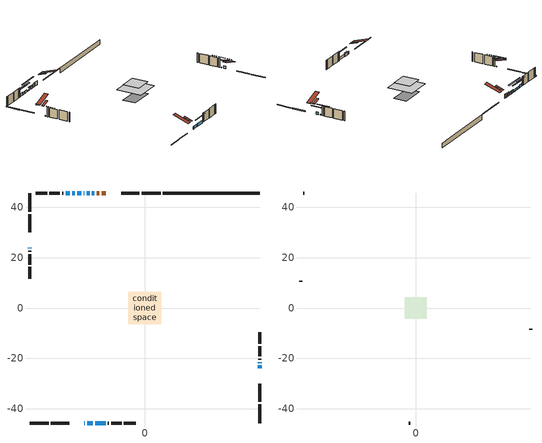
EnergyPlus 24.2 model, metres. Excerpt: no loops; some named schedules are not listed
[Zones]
conditioned space
 floor adiabatic (AdiabaticFloorConstruction): -6.52,-6.52 -6.52,6.52 6.52,6.52 6.52,-6.52 z2.96
 floor foundation (Slab1 construction): -6.19,-3.41 -6.19,3.41 6.19,3.41 6.19,-3.41 z-1.89
 wall outside (RimJoist1 construction): 6.29,45.62 -1.18,45.62 / -45.62,-45.62 -38.15,-45.62 / -45.62,45.62 -45.62,38.15 / 45.62,-45.62 45.62,-38.15 z0.52:0.82
 wall outside (RimJoist2 construction): -2.11,45.62 -9.31,45.62 / -37.22,-45.62 -30.02,-45.62 / -45.62,37.22 -45.62,30.02 / 45.62,-37.22 45.62,-30.02 z0.52:0.82
 wall outside (AdiabaticWallConstruction 1): -15.39,45.62 -17.05,45.62 / -17.98,45.62 -19.1,45.62 z0.52:2.55
 wall outside (AdiabaticWallConstruction): -23.94,-45.62 -23.83,-45.62 / -20.03,45.62 -20.95,45.62 z0.52:1.74; 45.62,-23.94 45.62,-22.77 / -21.87,45.62 -23.04,45.62 / -22.9,-45.62 -20.56,-45.62 z0.52:1.82; 45.62,-21.85 45.62,-21.52 / -23.97,45.62 -24.29,45.62 / -45.62,23.95 -45.62,23.62 z0.52:0.84; -25.22,45.62 -26.74,45.62 z0.52:1.72; -27.67,45.62 -28.84,45.62 z0.52:1.61; -29.77,45.62 -31.4,45.62 / -19.63,-45.62 -15.56,-45.62 z0.52:2.02
 wall outside (Wall1 construction): -32.33,45.62 -32.77,45.62 / -14.63,-45.62 -14.19,-45.62 / -45.62,22.69 -45.62,22.25 / 45.62,-20.6 45.62,-20.15 z0.52:5.4
 wall outside (Wall2 construction): -33.7,45.62 -37.79,45.62 / -13.26,-45.62 -9.17,-45.62 / -45.62,21.32 -45.62,17.23 / 45.62,-19.23 45.62,-15.13 z0.52:5.4
 wall outside (Wall3 construction): -38.72,45.62 -43.33,45.62 / -8.24,-45.62 -3.63,-45.62 / -45.62,16.3 -45.62,11.68 / 45.62,-14.2 45.62,-9.59 z0.52:5.4
 wall foundation (FoundationWall1 construction): 7.21,45.62,-1.89 7.21,45.62,0.52 41.78,45.62,0.52 41.78,45.62,0.44 45.62,45.62,0.44 45.62,45.62,-1.89
 window (WindowConstruction 8): -23.94,-45.62 -23.83,-45.62 z0.52:1.74
 window (WindowConstruction 4): 45.62,-23.94 45.62,-22.77 z0.52:1.82
 window (WindowConstruction 5): -20.03,45.62 -20.94,45.62 z0.52:1.74
 window (WindowConstruction 6): -21.87,45.62 -23.04,45.62 z0.52:1.82
 window (WindowConstruction 7): -22.9,-45.62 -20.56,-45.62 z0.52:1.82
 window (WindowConstruction 9): 45.62,-21.84 45.62,-21.53 z0.52:0.83
 window (WindowConstruction 10): -23.97,45.62 -24.29,45.62 z0.52:0.83
 window (WindowConstruction 11): -45.62,23.94 -45.62,23.62 z0.52:0.83
 window (WindowConstruction): -25.22,45.62 -26.74,45.62 z0.52:1.71
 window (WindowConstruction 1): -27.67,45.62 -28.84,45.62 z0.52:1.61
 window (WindowConstruction 2): -29.77,45.62 -31.4,45.62 z0.52:2.02
 window (WindowConstruction 3): -19.63,-45.62 -15.56,-45.62 z0.52:2.02
 door (Door): -15.39,45.62 -17.05,45.62 z0.52:2.55
 door (Door 1): -17.98,45.62 -19.1,45.62 z0.52:2.55
 ceiling adiabatic (AdiabaticFloorConstruction): 6.52,-6.52 6.52,6.52 -6.52,6.52 -6.52,-6.52 z2.96
 roof outside (Roof2 construction): -14.46,45.62,5.4 -14.46,41.45,6.79 -13.36,41.45,6.79 -13.36,45.62,5.4; -24.87,-45.62,5.4 -24.87,-41.45,6.79 -25.97,-41.45,6.79 -25.97,-45.62,5.4; -45.62,24.87,5.4 -41.45,24.87,6.79 -41.45,25.97,6.79 -45.62,25.97,5.4; 45.62,-24.87,5.4 41.45,-24.87,6.79 41.45,-25.97,6.79 45.62,-25.97,5.4
attic - vented
 floor to conditioned space (Floor1 construction Reversed): -4.28,-4.28 -4.28,4.28 4.28,4.28 4.28,-4.28 z5.4
 wall outside (Wall4 construction): -44.26,45.62 -44.69,45.62 / -2.7,-45.62 -2.27,-45.62 / -45.62,10.75 -45.62,10.33 / 45.62,-8.66 45.62,-8.23 z0.52:5.4
 roof outside (Roof1 construction): -12.44,45.62,5.4 -12.44,37.29,8.17 -10.24,37.29,8.17 -10.24,45.62,5.4; -26.9,-45.62,5.4 -26.9,-37.29,8.17 -29.09,-37.29,8.17 -29.09,-45.62,5.4; -45.62,26.9,5.4 -37.29,26.9,8.17 -37.29,29.09,8.17 -45.62,29.09,5.4; 45.62,-26.9,5.4 37.29,-26.9,8.17 37.29,-29.09,8.17 45.62,-29.09,5.4
shading: 45.62,-20.13 45.62,-26.58 46.03,-26.58 46.03,-20.13 z4.45; -21.15,45.62 -19.83,45.62 -19.83,46.03 -21.15,46.03 z1.94; -23.24,45.62 -21.67,45.62 -21.67,46.03 -23.24,46.03 z2.02; -20.36,-45.62 -23.1,-45.62 -23.1,-46.03 -20.36,-46.03 z2.02; 45.62,-16.44 45.62,-26.93 46.03,-26.93 46.03,-16.44 z5.91; -29.37,45.62 -18.89,45.62 -18.89,46.03 -29.37,46.03 z5.91; -45.62,18.54 -45.62,29.02 -46.03,29.02 -46.03,18.54 z5.91; -29.38,45.62 -22.58,45.62 -22.58,46.03 -29.38,46.03 z4.35; -31.48,45.62 -25.03,45.62 -25.03,46.03 -31.48,46.03 z4.25; -34.04,45.62 -27.13,45.62 -27.13,46.03 -34.04,46.03 z4.66; -12.92,-45.62 -22.27,-45.62 -22.27,-46.03 -12.92,-46.03 z4.66
[Building]
Building 1: Terrain=Suburbs
[Site:Location]
Saint John AP_NB: Latitude {deg}=45.32; Longitude {deg}=-65.89; Time Zone {hr}=-4; Elevation {m}=109; Keep Site Location Information=Yes
[Site:GroundTemperature:Shallow]
1.82357, -0.0370019, -0.186003, 0.696932, 4.24142, 7.7694, 10.828, 12.7655, 12.9301, 11.3543, 8.37368, 4.95392
[Site:WaterMainsTemperature]
Calculation Method=Schedule; Temperature Schedule=mains temperature schedule
[Material] Roughness=Rough; Thermal Absorptance=0.9
Name | Thickness {m} | Conductivity {W/m-K} | Density {kg/m3} | Specific Heat {J/kg-K} | Solar Absorptance | Visible Absorptance
asphalt or fiberglass shingles | 0.00635 | 0.162714 | 1121.4 | 1465.45 | 0.4 | 0.4
ceiling loosefill ins | 0.254 | 0.0480833 | 16.02 | 1046.75 | 0.7 | 0.7
ceiling stud and cavity | 0.1397 | 0.137499 | 65.682 | 1177.47 | 0.7 | 0.7
concrete 4.0 in. | 0.1016 | 1.803125 | 2242.8 | 837.4 | 0.7 | 0.7
concrete 8.0 in. | 0.2032 | 1.803125 | 2242.8 | 837.4 | 0.7 | 0.7
door material | 0.04445 | 0.0451087 | 512.64 | 1214.23 | 0.7 | 0.7
door material 1 | 0.04445 | 0.053851 | 512.64 | 1214.23 | 0.7 | 0.7
exterior vertical ins | 0.0267162 | 0.029427 | 32.04 | 1214.23 | 0.7 | 0.7
floor covering | 0.0127 | 0.0433444 | 54.468 | 1339.84 | 0.6 | 0.6
floor rigid ins; wall rigid ins | 0.512978 | 0.029427 | 32.04 | 1214.23 | 0.7 | 0.7
floor stud and cavity | 0.1397 | 1.75129 | 37.0049 | 1207.88 | 0.7 | 0.7
furniture material conditioned space 1 | 0.1524 | 0.115458 | 640.8 | 1214.23 | 0.6 | 0.6
gypsum board | 0.0127 | 0.160291 | 801 | 837.4 | 0.6 | 0.6
gypsum board 1 | 0.0127 | 0.160291 | 801 | 837.4 | 0.7 | 0.7
osb sheathing 0.5 in. | 0.0127 | 0.115458 | 512.64 | 1214.23 | 0.7 | 0.7
osb sheathing 0.75 in. | 0.01905 | 0.115458 | 512.64 | 1214.23 | 0.7 | 0.7
osb sheathing 2.0 in. | 0.0508 | 0.115458 | 512.64 | 1214.23 | 0.7 | 0.7
rim joist rigid ins; roof rigid ins | 0.051816 | 0.029427 | 32.04 | 1214.23 | 0.7 | 0.7
rim joist stud and cavity | 0.0508 | 0.0413573 | 125.044 | 1163.47 | 0.6 | 0.6
rim joist stud and cavity 1 | 0.0508 | 0.243296 | 125.044 | 1163.47 | 0.6 | 0.6
roof stud and cavity | 0.2032 | 0.217006 | 78.34581 | 1123.46 | 0.7 | 0.7
wall stud and cavity | 0.1397 | 0.100556 | 139.0536 | 1170.24 | 0.7 | 0.7
wall stud and cavity 1 | 0.1397 | 0.10277 | 139.0536 | 1170.24 | 0.7 | 0.7
wall stud and cavity 2 | 0.1397 | 0.09367 | 139.0536 | 1170.24 | 0.7 | 0.7
wall stud and cavity 3 | 0.0889 | 6.1454 | 50.32683 | 1063.81 | 0.6 | 0.6
wall stud and cavity 4 | 0.0889 | 0.380278 | 52.3479 | 1209.89 | 0.7 | 0.7
wall stud and cavity 5 | 0.0889 | 0.391764 | 83.0341 | 1211.67 | 0.7 | 0.7
wood siding | 0.0254 | 0.102417 | 544.68 | 1172.36 | 0.4 | 0.4
wood siding 1 | 0.00254 | 0.102417 | 544.68 | 1172.36 | 0.4 | 0.4
wood siding 2; wood siding 3; wood siding 4 | 0.0254 | 0.102417 | 544.68 | 1172.36 | 0.7 | 0.7
[WindowMaterial:SimpleGlazingSystem]
Name | U-Factor {W/m2-K} | Solar Heat Gain Coefficient
WindowMaterial | 1.782892 | 0.52
WindowMaterial 1 | 1.85273 | 0.5
WindowMaterial 2 | 1.89021 | 0.49
WindowMaterial 3 | 1.81696 | 0.51
WindowMaterial 4 | 1.88907 | 0.49
WindowMaterial 5 | 7.55231 | 0.55
WindowMaterial 6 | 3.26144 | 0.43
[Construction]
AdiabaticFloorConstruction: floor stud and cavity, floor rigid ins, osb sheathing 0.75 in., floor covering
AdiabaticWallConstruction: wood siding 3, wall rigid ins, wall stud and cavity 4, gypsum board
AdiabaticWallConstruction 1: wood siding 4, wall rigid ins, wall stud and cavity 4, gypsum board
Door: door material
Door 1: door material 1
Floor1 construction Reversed: gypsum board, ceiling stud and cavity, ceiling loosefill ins
FoundationWall1 construction: concrete 8.0 in., gypsum board 1
furniture construction conditioned space 1: furniture material conditioned space 1
PartitionWallConstruction: gypsum board, wall stud and cavity 5, gypsum board
RimJoist1 construction: wood siding 2, rim joist rigid ins, osb sheathing 2.0 in., rim joist stud and cavity
RimJoist2 construction: wood siding 2, rim joist rigid ins, osb sheathing 2.0 in., rim joist stud and cavity 1
Roof1 construction: asphalt or fiberglass shingles
Roof2 construction: asphalt or fiberglass shingles, roof rigid ins, osb sheathing 0.75 in., roof stud and cavity, gypsum board
Slab1 construction: concrete 4.0 in.
Wall1 construction: wood siding, osb sheathing 0.5 in., wall stud and cavity, gypsum board
Wall2 construction: wood siding, osb sheathing 0.5 in., wall stud and cavity 1, gypsum board
Wall3 construction: wood siding, osb sheathing 0.5 in., wall stud and cavity 2, gypsum board
Wall4 construction: wood siding 1, wall stud and cavity 3
WindowConstruction: WindowMaterial
WindowConstruction 1: WindowMaterial 1
WindowConstruction 10; WindowConstruction 11; WindowConstruction 9: WindowMaterial 6
WindowConstruction 2; WindowConstruction 3: WindowMaterial 2
WindowConstruction 4; WindowConstruction 6; WindowConstruction 7: WindowMaterial 3
WindowConstruction 5: WindowMaterial 4
WindowConstruction 8: WindowMaterial 5
[Zone] Multiplier=1; Part of Total Floor Area=Yes
Name | Volume {m3}
attic - vented | 32.9739
conditioned space | 663.5
[Space]
Name | Zone | Volume {m3}
attic - vented 1 | attic - vented | 32.9739
conditioned space 1 | conditioned space | 663.5
[ZoneInfiltration:EffectiveLeakageArea]
infil attic - vented 1: Zone or Space=attic - vented 1; Schedule=Always On Discrete; Effective Air Leakage Area {cm2}=2581.76; Stack Coefficient=0.000532219; Wind Coefficient=1.55871e-05
[ZoneMixing]
whole house fan mix: Zone or Space=attic - vented; Schedule=Always On Continuous; Design Flow Rate Calculation Method=Flow/Zone; Design Flow Rate {m3/s}=0; Source Zone or Space=conditioned space
[SurfaceProperty:ExposedFoundationPerimeter]
Slab1: Exposed Perimeter Calculation Method=TotalExposedPerimeter; Total Exposed Perimeter {m}=38.404
[InternalMass] Zone or ZoneList=conditioned space; Space or SpaceList=conditioned space 1
Name | Construction | Surface Area {m2}
furniture mass conditioned space 1 | furniture construction conditioned space 1 | 101.84
partition wall mass | PartitionWallConstruction | 254.6
[Lights]
interior lighting: Zone or ZoneList or Space or SpaceList=conditioned space 1; Schedule=interior lighting schedule; Design Level Calculation Method=LightingLevel; Lighting Level {W}=343.2; Return Air Fraction=0; Fraction Radiant=0.6; Fraction Visible=0.2; Fraction Replaceable=1
[People]
occupants: Zone or ZoneList or Space or SpaceList=conditioned space 1; Number of People Schedule=occupants schedule; Number of People Calculation Method=People; Number of People=3; Fraction Radiant=0.314171; Sensible Heat Fraction=0.56303; Activity Level Schedule=occupants activity schedule; Carbon Dioxide Generation Rate {m3/s-W}=0; Enable ASHRAE 55 Comfort Warnings=No; Mean Radiant Temperature Calculation Type=EnclosureAveraged
[ElectricEquipment] Zone or ZoneList or Space or SpaceList=conditioned space 1; Design Level Calculation Method=EquipmentLevel
Name | Schedule | Design Level {W} | Fraction Latent | Fraction Radiant | Fraction Lost
clothes dryer | clothes dryer schedule | 140.772 | 0.015 | 0.081 | 0.85
clothes washer | clothes washer schedule | 32.1985 | 0.03 | 0.162 | 0.7
cooking range | cooking range schedule | 215.147 | 0.08 | 0.432 | 0.2
dishwasher | dishwasher schedule | 66.8632 | 0.3 | 0.18 | 0.4
fridge | fridge schedule | 72.9452 | 0 | 0.6 | 0
mech vent house fan | mech vent house fan schedule | 19.9167 | 0 | 0 | 0.5
mech vent house fan cfis | mech vent house fan cfis schedule | 0 | 0 | 0 | 0
misc plug loads | misc plug loads schedule | 494.7 | 0.045 | 0.513 | 0.1
whole house fan | Always On Discrete | 0 | 0 | 0 | 1
[OtherEquipment] Zone or ZoneList or Space or SpaceList=conditioned space 1; Design Level Calculation Method=EquipmentLevel
Name | Fuel Type | Schedule | Design Level {W} | Fraction Latent | Fraction Radiant | Fraction Lost
clothes dryer 1 | Electricity | clothes dryer schedule | 0 | 0.015 | 0.081 | 0.85
cooking range 1 | Electricity | cooking range schedule | 0 | 0.08 | 0.432 | 0.2
general water use latent | None | general water use schedule | 62.594 | 1 | 0 | 0
general water use sensible | None | general water use schedule | -61.6891 | 0 | 0.6 | 0
mech vent house fan latent load | None | Always On Discrete | 0 | 1 | 0 | 0
mech vent house fan sensible load | None | Always On Discrete | 0 | 0 | 0 | 0
water heater energy adjustment1 | Electricity | Always On Discrete | 0.01 | 0 | 0 | 1
[ZoneInfiltration:DesignFlowRate] Zone or ZoneList or Space or SpaceList=conditioned space 1; Schedule=Always On Discrete; Design Flow Rate Calculation Method=Flow/Zone; Design Flow Rate {m3/s}=0
infil flow; natural vent flow; whole house fan flow
[ZoneControl:Thermostat]
conditioned space Thermostat: Zone or ZoneList=conditioned space; Control Type Schedule=conditioned space Thermostat Schedule; Control 1=conditioned space temperature setpoint; Temperature Difference Between Cutout And Setpoint {deltaC}=0
[ThermostatSetpoint:DualSetpoint]
conditioned space temperature setpoint: Heating Setpoint Temperature Schedule=heating setpoint; Cooling Setpoint Temperature Schedule=cooling setpoint
[Zone equipment]
conditioned space: electric baseboard
[Foundation:Kiva]
Foundation Kiva 1: Initial Indoor Air Temperature {C}=18; Wall Height Above Grade {m}=0.519989; Wall Depth Below Slab {m}=0.2032; Custom Block Material Name 1=exterior vertical ins; Custom Block Depth 1 {m}=2.40999; Custom Block X Position 1 {m}=0.2159; Custom Block Z Position 1 {m}=0
[Foundation:Kiva:Settings]
Soil Conductivity {W/m-K}=0.849921; Soil Density {kg/m3}=1842.3; Soil Specific Heat {J/kg-K}=418.7; Ground Solar Absorptivity=0.9; Ground Thermal Absorptivity=0.9; Ground Surface Roughness {m}=0.03; Far-Field Width {m}=40; Deep-Ground Boundary Condition=ZeroFlux; Deep-Ground Depth {m}=40; Minimum Cell Dimension {m}=0.2; Maximum Cell Growth Coefficient=3; Simulation Timestep=Timestep
[Exterior:Lights]
exterior lighting: Schedule=exterior lighting schedule; Design Level {W}=75.6
[EnergyManagementSystem:Sensor] Output:Variable or Output:Meter Index Key=conditioned space
Name | Output:Variable or Output:Meter
conditioned_space_clg_unmet_s | Zone Cooling Setpoint Not Met Time
conditioned_space_htg_unmet_s | Zone Heating Setpoint Not Met Time
fridge_tin_s; tin_s; tin_s_1 | Zone Mean Air Temperature
tout_s | Zone Outdoor Air Drybulb Temperature
win_s | Zone Air Humidity Ratio
[Schedule:Constant]
Name | Hourly Value
Always On Continuous; mech vent house fan schedule; mech vent house fan cfis schedule; Always On Discrete | 1
occupants activity schedule | 117.228
fridge schedule | 0
[Schedule:Week:Daily]
interior lighting schedule Week Rule - Jan1-Jan27: interior lighting schedule day, interior lighting schedule day, interior lighting schedule day, interior lighting schedule day, interior lighting schedule day, interior lighting schedule day, interior lighting schedule day, interior lighting schedule default day, interior lighting schedule default day, interior lighting schedule default day, interior lighting schedule default day, interior lighting schedule default day
interior lighting schedule Week Rule - Jan28-Feb3: interior lighting schedule day, interior lighting schedule day, interior lighting schedule day, interior lighting schedule day, interior lighting schedule day 1, interior lighting schedule day 1, interior lighting schedule day 1, interior lighting schedule default day, interior lighting schedule default day, interior lighting schedule default day, interior lighting schedule default day, interior lighting schedule default day
interior lighting schedule Week Rule - Feb4-Feb24: interior lighting schedule day 1, interior lighting schedule day 1, interior lighting schedule day 1, interior lighting schedule day 1, interior lighting schedule day 1, interior lighting schedule day 1, interior lighting schedule day 1, interior lighting schedule default day, interior lighting schedule default day, interior lighting schedule default day, interior lighting schedule default day, interior lighting schedule default day
interior lighting schedule Week Rule - Feb25-Mar3: interior lighting schedule day 1, interior lighting schedule day 1, interior lighting schedule day 1, interior lighting schedule day 1, interior lighting schedule day 2, interior lighting schedule day 2, interior lighting schedule day 2, interior lighting schedule default day, interior lighting schedule default day, interior lighting schedule default day, interior lighting schedule default day, interior lighting schedule default day
interior lighting schedule Week Rule - Mar4-Mar31: interior lighting schedule day 2, interior lighting schedule day 2, interior lighting schedule day 2, interior lighting schedule day 2, interior lighting schedule day 2, interior lighting schedule day 2, interior lighting schedule day 2, interior lighting schedule default day, interior lighting schedule default day, interior lighting schedule default day, interior lighting schedule default day, interior lighting schedule default day
interior lighting schedule Week Rule - Apr1-Apr28: interior lighting schedule day 3, interior lighting schedule day 3, interior lighting schedule day 3, interior lighting schedule day 3, interior lighting schedule day 3, interior lighting schedule day 3, interior lighting schedule day 3, interior lighting schedule default day, interior lighting schedule default day, interior lighting schedule default day, interior lighting schedule default day, interior lighting schedule default day
interior lighting schedule Week Rule - Apr29-May5: interior lighting schedule day 3, interior lighting schedule day 3, interior lighting schedule day 4, interior lighting schedule day 4, interior lighting schedule day 4, interior lighting schedule day 4, interior lighting schedule day 4, interior lighting schedule default day, interior lighting schedule default day, interior lighting schedule default day, interior lighting schedule default day, interior lighting schedule default day
interior lighting schedule Week Rule - May6-May26: interior lighting schedule day 4, interior lighting schedule day 4, interior lighting schedule day 4, interior lighting schedule day 4, interior lighting schedule day 4, interior lighting schedule day 4, interior lighting schedule day 4, interior lighting schedule default day, interior lighting schedule default day, interior lighting schedule default day, interior lighting schedule default day, interior lighting schedule default day
interior lighting schedule Week Rule - May27-Jun2: interior lighting schedule day 4, interior lighting schedule day 4, interior lighting schedule day 4, interior lighting schedule day 4, interior lighting schedule day 4, interior lighting schedule day 5, interior lighting schedule day 5, interior lighting schedule default day, interior lighting schedule default day, interior lighting schedule default day, interior lighting schedule default day, interior lighting schedule default day
interior lighting schedule Week Rule - Jun3-Jun30: interior lighting schedule day 5, interior lighting schedule day 5, interior lighting schedule day 5, interior lighting schedule day 5, interior lighting schedule day 5, interior lighting schedule day 5, interior lighting schedule day 5, interior lighting schedule default day, interior lighting schedule default day, interior lighting schedule default day, interior lighting schedule default day, interior lighting schedule default day
interior lighting schedule Week Rule - Jul1-Jul28: interior lighting schedule day 6, interior lighting schedule day 6, interior lighting schedule day 6, interior lighting schedule day 6, interior lighting schedule day 6, interior lighting schedule day 6, interior lighting schedule day 6, interior lighting schedule default day, interior lighting schedule default day, interior lighting schedule default day, interior lighting schedule default day, interior lighting schedule default day
interior lighting schedule Week Rule - Jul29-Aug4: interior lighting schedule day 6, interior lighting schedule day 6, interior lighting schedule day 6, interior lighting schedule day 7, interior lighting schedule day 7, interior lighting schedule day 7, interior lighting schedule day 7, interior lighting schedule default day, interior lighting schedule default day, interior lighting schedule default day, interior lighting schedule default day, interior lighting schedule default day
interior lighting schedule Week Rule - Aug5-Aug25: interior lighting schedule day 7, interior lighting schedule day 7, interior lighting schedule day 7, interior lighting schedule day 7, interior lighting schedule day 7, interior lighting schedule day 7, interior lighting schedule day 7, interior lighting schedule default day, interior lighting schedule default day, interior lighting schedule default day, interior lighting schedule default day, interior lighting schedule default day
interior lighting schedule Week Rule - Aug26-Sep1: interior lighting schedule day 7, interior lighting schedule day 7, interior lighting schedule day 7, interior lighting schedule day 7, interior lighting schedule day 7, interior lighting schedule day 7, interior lighting schedule day 8, interior lighting schedule default day, interior lighting schedule default day, interior lighting schedule default day, interior lighting schedule default day, interior lighting schedule default day
interior lighting schedule Week Rule - Sep2-Sep29: interior lighting schedule day 8, interior lighting schedule day 8, interior lighting schedule day 8, interior lighting schedule day 8, interior lighting schedule day 8, interior lighting schedule day 8, interior lighting schedule day 8, interior lighting schedule default day, interior lighting schedule default day, interior lighting schedule default day, interior lighting schedule default day, interior lighting schedule default day
interior lighting schedule Week Rule - Sep30-Oct6: interior lighting schedule day 8, interior lighting schedule day 9, interior lighting schedule day 9, interior lighting schedule day 9, interior lighting schedule day 9, interior lighting schedule day 9, interior lighting schedule day 9, interior lighting schedule default day, interior lighting schedule default day, interior lighting schedule default day, interior lighting schedule default day, interior lighting schedule default day
interior lighting schedule Week Rule - Oct7-Oct27: interior lighting schedule day 9, interior lighting schedule day 9, interior lighting schedule day 9, interior lighting schedule day 9, interior lighting schedule day 9, interior lighting schedule day 9, interior lighting schedule day 9, interior lighting schedule default day, interior lighting schedule default day, interior lighting schedule default day, interior lighting schedule default day, interior lighting schedule default day
interior lighting schedule Week Rule - Oct28-Nov3: interior lighting schedule day 9, interior lighting schedule day 9, interior lighting schedule day 9, interior lighting schedule day 9, interior lighting schedule day 10, interior lighting schedule day 10, interior lighting schedule day 10, interior lighting schedule default day, interior lighting schedule default day, interior lighting schedule default day, interior lighting schedule default day, interior lighting schedule default day
interior lighting schedule Week Rule - Nov4-Nov24: interior lighting schedule day 10, interior lighting schedule day 10, interior lighting schedule day 10, interior lighting schedule day 10, interior lighting schedule day 10, interior lighting schedule day 10, interior lighting schedule day 10, interior lighting schedule default day, interior lighting schedule default day, interior lighting schedule default day, interior lighting schedule default day, interior lighting schedule default day
interior lighting schedule Week Rule - Nov25-Dec1: interior lighting schedule day 10, interior lighting schedule day 10, interior lighting schedule day 10, interior lighting schedule day 10, interior lighting schedule day 10, interior lighting schedule day 10, interior lighting schedule day 11, interior lighting schedule default day, interior lighting schedule default day, interior lighting schedule default day, interior lighting schedule default day, interior lighting schedule default day
interior lighting schedule Week Rule - Dec2-Dec31: interior lighting schedule day 11, interior lighting schedule day 11, interior lighting schedule day 11, interior lighting schedule day 11, interior lighting schedule day 11, interior lighting schedule day 11, interior lighting schedule day 11, interior lighting schedule default day, interior lighting schedule default day, interior lighting schedule default day, interior lighting schedule default day, interior lighting schedule default day
occupants schedule Week Rule - Jan1-Dec31: occupants schedule day, occupants schedule day, occupants schedule day, occupants schedule day, occupants schedule day, occupants schedule day, occupants schedule day, occupants schedule default day, occupants schedule default day, occupants schedule default day, occupants schedule default day, occupants schedule default day
clothes dryer schedule Week Rule - Jan1-Dec31: clothes dryer schedule day, clothes dryer schedule day, clothes dryer schedule day, clothes dryer schedule day, clothes dryer schedule day, clothes dryer schedule day, clothes dryer schedule day, clothes dryer schedule default day, clothes dryer schedule default day, clothes dryer schedule default day, clothes dryer schedule default day, clothes dryer schedule default day
clothes washer schedule Week Rule - Jan1-Dec31: clothes washer schedule day, clothes washer schedule day, clothes washer schedule day, clothes washer schedule day, clothes washer schedule day, clothes washer schedule day, clothes washer schedule day, clothes washer schedule default day, clothes washer schedule default day, clothes washer schedule default day, clothes washer schedule default day, clothes washer schedule default day
cooking range schedule Week Rule - Jan1-Dec31: cooking range schedule day, cooking range schedule day, cooking range schedule day, cooking range schedule day, cooking range schedule day, cooking range schedule day, cooking range schedule day, cooking range schedule default day, cooking range schedule default day, cooking range schedule default day, cooking range schedule default day, cooking range schedule default day
dishwasher schedule Week Rule - Jan1-Dec31: dishwasher schedule day, dishwasher schedule day, dishwasher schedule day, dishwasher schedule day, dishwasher schedule day, dishwasher schedule day, dishwasher schedule day, dishwasher schedule default day, dishwasher schedule default day, dishwasher schedule default day, dishwasher schedule default day, dishwasher schedule default day
misc plug loads schedule Week Rule - Jan1-Dec31: misc plug loads schedule day, misc plug loads schedule day, misc plug loads schedule day, misc plug loads schedule day, misc plug loads schedule day, misc plug loads schedule day, misc plug loads schedule day, misc plug loads schedule default day, misc plug loads schedule default day, misc plug loads schedule default day, misc plug loads schedule default day, misc plug loads schedule default day
general water use schedule Week Rule - Jan1-Dec31: general water use schedule day, general water use schedule day, general water use schedule day, general water use schedule day, general water use schedule day, general water use schedule day, general water use schedule day, general water use schedule default day, general water use schedule default day, general water use schedule default day, general water use schedule default day, general water use schedule default day
exterior lighting schedule Week Rule - Jan1-Jan27: exterior lighting schedule day, exterior lighting schedule day, exterior lighting schedule day, exterior lighting schedule day, exterior lighting schedule day, exterior lighting schedule day, exterior lighting schedule day, exterior lighting schedule default day, exterior lighting schedule default day, exterior lighting schedule default day, exterior lighting schedule default day, exterior lighting schedule default day
exterior lighting schedule Week Rule - Jan28-Feb3: exterior lighting schedule day, exterior lighting schedule day, exterior lighting schedule day, exterior lighting schedule day, exterior lighting schedule day 1, exterior lighting schedule day 1, exterior lighting schedule day 1, exterior lighting schedule default day, exterior lighting schedule default day, exterior lighting schedule default day, exterior lighting schedule default day, exterior lighting schedule default day
exterior lighting schedule Week Rule - Feb4-Feb24: exterior lighting schedule day 1, exterior lighting schedule day 1, exterior lighting schedule day 1, exterior lighting schedule day 1, exterior lighting schedule day 1, exterior lighting schedule day 1, exterior lighting schedule day 1, exterior lighting schedule default day, exterior lighting schedule default day, exterior lighting schedule default day, exterior lighting schedule default day, exterior lighting schedule default day
exterior lighting schedule Week Rule - Feb25-Mar3: exterior lighting schedule day 1, exterior lighting schedule day 1, exterior lighting schedule day 1, exterior lighting schedule day 1, exterior lighting schedule day 2, exterior lighting schedule day 2, exterior lighting schedule day 2, exterior lighting schedule default day, exterior lighting schedule default day, exterior lighting schedule default day, exterior lighting schedule default day, exterior lighting schedule default day
exterior lighting schedule Week Rule - Mar4-Mar31: exterior lighting schedule day 2, exterior lighting schedule day 2, exterior lighting schedule day 2, exterior lighting schedule day 2, exterior lighting schedule day 2, exterior lighting schedule day 2, exterior lighting schedule day 2, exterior lighting schedule default day, exterior lighting schedule default day, exterior lighting schedule default day, exterior lighting schedule default day, exterior lighting schedule default day
exterior lighting schedule Week Rule - Apr1-Apr28: exterior lighting schedule day 3, exterior lighting schedule day 3, exterior lighting schedule day 3, exterior lighting schedule day 3, exterior lighting schedule day 3, exterior lighting schedule day 3, exterior lighting schedule day 3, exterior lighting schedule default day, exterior lighting schedule default day, exterior lighting schedule default day, exterior lighting schedule default day, exterior lighting schedule default day
exterior lighting schedule Week Rule - Apr29-May5: exterior lighting schedule day 3, exterior lighting schedule day 3, exterior lighting schedule day 4, exterior lighting schedule day 4, exterior lighting schedule day 4, exterior lighting schedule day 4, exterior lighting schedule day 4, exterior lighting schedule default day, exterior lighting schedule default day, exterior lighting schedule default day, exterior lighting schedule default day, exterior lighting schedule default day
exterior lighting schedule Week Rule - May6-May26: exterior lighting schedule day 4, exterior lighting schedule day 4, exterior lighting schedule day 4, exterior lighting schedule day 4, exterior lighting schedule day 4, exterior lighting schedule day 4, exterior lighting schedule day 4, exterior lighting schedule default day, exterior lighting schedule default day, exterior lighting schedule default day, exterior lighting schedule default day, exterior lighting schedule default day
exterior lighting schedule Week Rule - May27-Jun2: exterior lighting schedule day 4, exterior lighting schedule day 4, exterior lighting schedule day 4, exterior lighting schedule day 4, exterior lighting schedule day 4, exterior lighting schedule day 5, exterior lighting schedule day 5, exterior lighting schedule default day, exterior lighting schedule default day, exterior lighting schedule default day, exterior lighting schedule default day, exterior lighting schedule default day
exterior lighting schedule Week Rule - Jun3-Jun30: exterior lighting schedule day 5, exterior lighting schedule day 5, exterior lighting schedule day 5, exterior lighting schedule day 5, exterior lighting schedule day 5, exterior lighting schedule day 5, exterior lighting schedule day 5, exterior lighting schedule default day, exterior lighting schedule default day, exterior lighting schedule default day, exterior lighting schedule default day, exterior lighting schedule default day
exterior lighting schedule Week Rule - Jul1-Jul28: exterior lighting schedule day 6, exterior lighting schedule day 6, exterior lighting schedule day 6, exterior lighting schedule day 6, exterior lighting schedule day 6, exterior lighting schedule day 6, exterior lighting schedule day 6, exterior lighting schedule default day, exterior lighting schedule default day, exterior lighting schedule default day, exterior lighting schedule default day, exterior lighting schedule default day
exterior lighting schedule Week Rule - Jul29-Aug4: exterior lighting schedule day 6, exterior lighting schedule day 6, exterior lighting schedule day 6, exterior lighting schedule day 7, exterior lighting schedule day 7, exterior lighting schedule day 7, exterior lighting schedule day 7, exterior lighting schedule default day, exterior lighting schedule default day, exterior lighting schedule default day, exterior lighting schedule default day, exterior lighting schedule default day
exterior lighting schedule Week Rule - Aug5-Aug25: exterior lighting schedule day 7, exterior lighting schedule day 7, exterior lighting schedule day 7, exterior lighting schedule day 7, exterior lighting schedule day 7, exterior lighting schedule day 7, exterior lighting schedule day 7, exterior lighting schedule default day, exterior lighting schedule default day, exterior lighting schedule default day, exterior lighting schedule default day, exterior lighting schedule default day
exterior lighting schedule Week Rule - Aug26-Sep1: exterior lighting schedule day 7, exterior lighting schedule day 7, exterior lighting schedule day 7, exterior lighting schedule day 7, exterior lighting schedule day 7, exterior lighting schedule day 7, exterior lighting schedule day 8, exterior lighting schedule default day, exterior lighting schedule default day, exterior lighting schedule default day, exterior lighting schedule default day, exterior lighting schedule default day
exterior lighting schedule Week Rule - Sep2-Sep29: exterior lighting schedule day 8, exterior lighting schedule day 8, exterior lighting schedule day 8, exterior lighting schedule day 8, exterior lighting schedule day 8, exterior lighting schedule day 8, exterior lighting schedule day 8, exterior lighting schedule default day, exterior lighting schedule default day, exterior lighting schedule default day, exterior lighting schedule default day, exterior lighting schedule default day
exterior lighting schedule Week Rule - Sep30-Oct6: exterior lighting schedule day 8, exterior lighting schedule day 9, exterior lighting schedule day 9, exterior lighting schedule day 9, exterior lighting schedule day 9, exterior lighting schedule day 9, exterior lighting schedule day 9, exterior lighting schedule default day, exterior lighting schedule default day, exterior lighting schedule default day, exterior lighting schedule default day, exterior lighting schedule default day
[Schedule:Year]
interior lighting schedule: interior lighting schedule Week Rule - Jan1-Jan27, 1, 1, 1, 27, interior lighting schedule Week Rule - Jan28-Feb3, 1, 28, 2, 3, interior lighting schedule Week Rule - Feb4-Feb24, 2, 4, 2, 24, interior lighting schedule Week Rule - Feb25-Mar3, 2, 25, 3, 3, interior lighting schedule Week Rule - Mar4-Mar31, 3, 4, 3, 31, interior lighting schedule Week Rule - Apr1-Apr28, 4, 1, 4, 28, interior lighting schedule Week Rule - Apr29-May5, 4, 29, 5, 5, interior lighting schedule Week Rule - May6-May26, 5, 6, 5, 26, interior lighting schedule Week Rule - May27-Jun2, 5, 27, 6, 2, interior lighting schedule Week Rule - Jun3-Jun30, 6, 3, 6, 30, interior lighting schedule Week Rule - Jul1-Jul28, 7, 1, 7, 28, interior lighting schedule Week Rule - Jul29-Aug4, 7, 29, 8, 4, interior lighting schedule Week Rule - Aug5-Aug25, 8, 5, 8, 25, interior lighting schedule Week Rule - Aug26-Sep1, 8, 26, 9, 1, interior lighting schedule Week Rule - Sep2-Sep29, 9, 2, 9, 29, interior lighting schedule Week Rule - Sep30-Oct6, 9, 30, 10, 6, interior lighting schedule Week Rule - Oct7-Oct27, 10, 7, 10, 27, interior lighting schedule Week Rule - Oct28-Nov3, 10, 28, 11, 3, interior lighting schedule Week Rule - Nov4-Nov24, 11, 4, 11, 24, interior lighting schedule Week Rule - Nov25-Dec1, 11, 25, 12, 1, interior lighting schedule Week Rule - Dec2-Dec31, 12, 2, 12, 31
occupants schedule: occupants schedule Week Rule - Jan1-Dec31, 1, 1, 12, 31
clothes dryer schedule: clothes dryer schedule Week Rule - Jan1-Dec31, 1, 1, 12, 31
clothes washer schedule: clothes washer schedule Week Rule - Jan1-Dec31, 1, 1, 12, 31
cooking range schedule: cooking range schedule Week Rule - Jan1-Dec31, 1, 1, 12, 31
dishwasher schedule: dishwasher schedule Week Rule - Jan1-Dec31, 1, 1, 12, 31
misc plug loads schedule: misc plug loads schedule Week Rule - Jan1-Dec31, 1, 1, 12, 31
general water use schedule: general water use schedule Week Rule - Jan1-Dec31, 1, 1, 12, 31
exterior lighting schedule: exterior lighting schedule Week Rule - Jan1-Jan27, 1, 1, 1, 27, exterior lighting schedule Week Rule - Jan28-Feb3, 1, 28, 2, 3, exterior lighting schedule Week Rule - Feb4-Feb24, 2, 4, 2, 24, exterior lighting schedule Week Rule - Feb25-Mar3, 2, 25, 3, 3, exterior lighting schedule Week Rule - Mar4-Mar31, 3, 4, 3, 31, exterior lighting schedule Week Rule - Apr1-Apr28, 4, 1, 4, 28, exterior lighting schedule Week Rule - Apr29-May5, 4, 29, 5, 5, exterior lighting schedule Week Rule - May6-May26, 5, 6, 5, 26, exterior lighting schedule Week Rule - May27-Jun2, 5, 27, 6, 2, exterior lighting schedule Week Rule - Jun3-Jun30, 6, 3, 6, 30, exterior lighting schedule Week Rule - Jul1-Jul28, 7, 1, 7, 28, exterior lighting schedule Week Rule - Jul29-Aug4, 7, 29, 8, 4, exterior lighting schedule Week Rule - Aug5-Aug25, 8, 5, 8, 25, exterior lighting schedule Week Rule - Aug26-Sep1, 8, 26, 9, 1, exterior lighting schedule Week Rule - Sep2-Sep29, 9, 2, 9, 29, exterior lighting schedule Week Rule - Sep30-Oct6, 9, 30, 10, 6, exterior lighting schedule Week Rule - Oct7-Oct27, 10, 7, 10, 27, exterior lighting schedule Week Rule - Oct28-Nov3, 10, 28, 11, 3, exterior lighting schedule Week Rule - Nov4-Nov24, 11, 4, 11, 24, exterior lighting schedule Week Rule - Nov25-Dec1, 11, 25, 12, 1, exterior lighting schedule Week Rule - Dec2-Dec31, 12, 2, 12, 31
[Schedule:Compact]
conditioned space Thermostat Schedule: Through: 12/31, For: AllDays, Until: 24:00, 4
mains temperature schedule: Through: 01/01, For: AllDays, Until: 24:00, 6.42222, Through: 01/02, For: AllDays, Until: 24:00, 6.36056, Through: 01/03, For: AllDays, Until: 24:00, 6.3, Through: 01/04, For: AllDays, Until: 24:00, 6.24056, Through: 01/05, For: AllDays, Until: 24:00, 6.18167, Through: 01/06, For: AllDays, Until: 24:00, 6.12389, Through: 01/07, For: AllDays, Until: 24:00, 6.06722, Through: 01/08, For: AllDays, Until: 24:00, 6.01167, Through: 01/09, For: AllDays, Until: 24:00, 5.95722, Through: 01/10, For: AllDays, Until: 24:00, 5.90389, Through: 01/11, For: AllDays, Until: 24:00, 5.85111, Through: 01/12, For: AllDays, Until: 24:00, 5.8, Through: 01/13, For: AllDays, Until: 24:00, 5.74944, Through: 01/14, For: AllDays, Until: 24:00, 5.70056, Through: 01/15, For: AllDays, Until: 24:00, 5.65278, Through: 01/16, For: AllDays, Until: 24:00, 5.60556, Through: 01/17, For: AllDays, Until: 24:00, 5.56, Through: 01/18, For: AllDays, Until: 24:00, 5.51556, Through: 01/19, For: AllDays, Until: 24:00, 5.47222, Through: 01/20, For: AllDays, Until: 24:00, 5.43, Through: 01/21, For: AllDays, Until: 24:00, 5.38944, Through: 01/22, For: AllDays, Until: 24:00, 5.34944, Through: 01/23, For: AllDays, Until: 24:00, 5.31111, Through: 01/24, For: AllDays, Until: 24:00, 5.27389, Through: 01/25, For: AllDays, Until: 24:00, 5.23833, Through: 01/26, For: AllDays, Until: 24:00, 5.20333, Through: 01/27, For: AllDays, Until: 24:00, 5.17, Through: 01/28, For: AllDays, Until: 24:00, 5.13833, Through: 01/29, For: AllDays, Until: 24:00, 5.10722, Through: 01/30, For: AllDays, Until: 24:00, 5.07833, Through: 01/31, For: AllDays, Until: 24:00, 5.05, Through: 02/01, For: AllDays, Until: 24:00, 5.02333, Through: 02/02, For: AllDays, Until: 24:00, 4.99778, Through: 02/03, For: AllDays, Until: 24:00, 4.97389, Through: 02/04, For: AllDays, Until: 24:00, 4.95111, Through: 02/05, For: AllDays, Until: 24:00, 4.92944, Through: 02/06, For: AllDays, Until: 24:00, 4.90944, Through: 02/07, For: AllDays, Until: 24:00, 4.89111, Through: 02/08, For: AllDays, Until: 24:00, 4.87389, Through: 02/09, For: AllDays, Until: 24:00, 4.85778, Through: 02/10, For: AllDays, Until: 24:00, 4.84333, Through: 02/11, For: AllDays, Until: 24:00, 4.83, Through: 02/12, For: AllDays, Until: 24:00, 4.81833, Through: 02/13, For: AllDays, Until: 24:00, 4.80833, Through: 02/14, For: AllDays, Until: 24:00, 4.79944, Through: 02/15, For: AllDays, Until: 24:00, 4.79167, Through: 02/16, For: AllDays, Until: 24:00, 4.78556, Through: 02/17, For: AllDays, Until: 24:00, 4.78111, Through: 02/18, For: AllDays, Until: 24:00, 4.77778, Through: 02/19, For: AllDays, Until: 24:00, 4.77556, Through: 02/20, For: AllDays, Until: 24:00, 4.775, Through: 02/21, For: AllDays, Until: 24:00, 4.77611, Through: 02/22, For: AllDays, Until: 24:00, 4.77833, Through: 02/23, For: AllDays, Until: 24:00, 4.78222, Through: 02/24, For: AllDays, Until: 24:00, 4.78778, Through: 02/25, For: AllDays, Until: 24:00, 4.79389, Through: 02/26, For: AllDays, Until: 24:00, 4.80222, Through: 02/27, For: AllDays, Until: 24:00, 4.81167, Through: 02/28, For: AllDays, Until: 24:00, 4.82222, Through: 03/01, For: AllDays, Until: 24:00, 4.83444, Through: 03/02, For: AllDays, Until: 24:00, 4.84833, Through: 03/03, For: AllDays, Until: 24:00, 4.86278, Through: 03/04, For: AllDays, Until: 24:00, 4.87944, Through: 03/05, For: AllDays, Until: 24:00, 4.89722, Through: 03/06, For: AllDays, Until: 24:00, 4.91611, Through: 03/07, For: AllDays, Until: 24:00, 4.93667, Through: 03/08, For: AllDays, Until: 24:00, 4.95833, Through: 03/09, For: AllDays, Until: 24:00, 4.98167, Through: 03/10, For: AllDays, Until: 24:00, 5.00611, Through: 03/11, For: AllDays, Until: 24:00, 5.03222, Through: 03/12, For: AllDays, Until: 24:00, 5.05944, Through: 03/13, For: AllDays, Until: 24:00, 5.08778, Through: 03/14, For: AllDays, Until: 24:00, 5.11778, Through: 03/15, For: AllDays, Until: 24:00, 5.14889, Through: 03/16, For: AllDays, Until: 24:00, 5.18167, Through: 03/17, For: AllDays, Until: 24:00, 5.21556, Through: 03/18, For: AllDays, Until: 24:00, 5.25056, Through: 03/19, For: AllDays, Until: 24:00, 5.28667, Through: 03/20, For: AllDays, Until: 24:00, 5.32444, Through: 03/21, For: AllDays, Until: 24:00, 5.36333, Through: 03/22, For: AllDays, Until: 24:00, 5.40333, Through: 03/23, For: AllDays, Until: 24:00, 5.44444, Through: 03/24, For: AllDays, Until: 24:00, 5.48722, Through: 03/25, For: AllDays, Until: 24:00, 5.53056, Through: 03/26, For: AllDays, Until: 24:00, 5.57556, Through: 03/27, For: AllDays, Until: 24:00, 5.62167, Through: 03/28, For: AllDays, Until: 24:00, 5.66889, Through: 03/29, For: AllDays, Until: 24:00, 5.71722, Through: 03/30, For: AllDays, Until: 24:00, 5.76667, Through: 03/31, For: AllDays, Until: 24:00, 5.81722, Through: 04/01, For: AllDays, Until: 24:00, 5.86889, Through: 04/02, For: AllDays, Until: 24:00, 5.92222, Through: 04/03, For: AllDays, Until: 24:00, 5.97611, Through: 04/04, For: AllDays, Until: 24:00, 6.03056, Through: 04/05, For: AllDays, Until: 24:00, 6.08667, Through: 04/06, For: AllDays, Until: 24:00, 6.14389, Through: 04/07, For: AllDays, Until: 24:00, 6.20167, Through: 04/08, For: AllDays, Until: 24:00, 6.26056, Through: 04/09, For: AllDays, Until: 24:00, 6.32056, Through: 04/10, For: AllDays, Until: 24:00, 6.38167, Through: 04/11, For: AllDays, Until: 24:00, 6.44333, Through: 04/12, For: AllDays, Until: 24:00, 6.50611, Through: 04/13, For: AllDays, Until: 24:00, 6.57, Through: 04/14, For: AllDays, Until: 24:00, 6.63444, Through: 04/15, For: AllDays, Until: 24:00, 6.7, Through: 04/16, For: AllDays, Until: 24:00, 6.76611, Through: 04/17, For: AllDays, Until: 24:00, 6.83333, Through: 04/18, For: AllDays, Until: 24:00, 6.90111, Through: 04/19, For: AllDays, Until: 24:00, 6.97, Through: 04/20, For: AllDays, Until: 24:00, 7.03944, Through: 04/21, For: AllDays, Until: 24:00, 7.10944, Through: 04/22, For: AllDays, Until: 24:00, 7.18056, Through: 04/23, For: AllDays, Until: 24:00, 7.25167, Through: 04/24, For: AllDays, Until: 24:00, 7.32389, Through: 04/25, For: AllDays, Until: 24:00, 7.39722, Through: 04/26, For: AllDays, Until: 24:00, 7.47056, Through: 04/27, For: AllDays, Until: 24:00, 7.545, Through: 04/28, For: AllDays, Until: 24:00, 7.61944, Through: 04/29, For: AllDays, Until: 24:00, 7.695, Through: 04/30, For: AllDays, Until: 24:00, 7.77056, Through: 05/01, For: AllDays, Until: 24:00, 7.84722, Through: 05/02, For: AllDays, Until: 24:00, 7.92389, Through: 05/03, For: AllDays, Until: 24:00, 8.00111, Through: 05/04, For: AllDays, Until: 24:00, 8.07944, Through: 05/05, For: AllDays, Until: 24:00, 8.15722, Through: 05/06, For: AllDays, Until: 24:00, 8.23611, Through: 05/07, For: AllDays, Until: 24:00, 8.315, Through: 05/08, For: AllDays, Until: 24:00, 8.39444, Through: 05/09, For: AllDays, Until: 24:00, 8.47444, Through: 05/10, For: AllDays, Until: 24:00, 8.55444, Through: 05/11, For: AllDays, Until: 24:00, 8.635, Through: 05/12, For: AllDays, Until: 24:00, 8.71556, Through: 05/13, For: AllDays, Until: 24:00, 8.79611, Through: 05/14, For: AllDays, Until: 24:00, 8.87722, Through: 05/15, For: AllDays, Until: 24:00, 8.95889, Through: 05/16, For: AllDays, Until: 24:00, 9.04, Through: 05/17, For: AllDays, Until: 24:00, 9.12167, Through: 05/18, For: AllDays, Until: 24:00, 9.20333, Through: 05/19, For: AllDays, Until: 24:00, 9.28556, Through: 05/20, For: AllDays, Until: 24:00, 9.36722, Through: 05/21, For: AllDays, Until: 24:00, 9.44944, Through: 05/22, For: AllDays, Until: 24:00, 9.53111, Through: 05/23, For: AllDays, Until: 24:00, 9.61333, Through: 05/24, For: AllDays, Until: 24:00, 9.695, Through: 05/25, For: AllDays, Until: 24:00, 9.77722, Through: 05/26, For: AllDays, Until: 24:00, 9.85889, Through: 05/27, For: AllDays, Until: 24:00, 9.94056, Through: 05/28, For: AllDays, Until: 24:00, 10.0222, Through: 05/29, For: AllDays, Until: 24:00, 10.1039, Through: 05/30, For: AllDays, Until: 24:00, 10.185, Through: 05/31, For: AllDays, Until: 24:00, 10.2661, Through: 06/01, For: AllDays, Until: 24:00, 10.3472, Through: 06/02, For: AllDays, Until: 24:00, 10.4278, Through: 06/03, For: AllDays, Until: 24:00, 10.5083, Through: 06/04, For: AllDays, Until: 24:00, 10.5883, Through: 06/05, For: AllDays, Until: 24:00, 10.6683, Through: 06/06, For: AllDays, Until: 24:00, 10.7478, Through: 06/07, For: AllDays, Until: 24:00, 10.8267, Through: 06/08, For: AllDays, Until: 24:00, 10.9056, Through: 06/09, For: AllDays, Until: 24:00, 10.9839, Through: 06/10, For: AllDays, Until: 24:00, 11.0617, Through: 06/11, For: AllDays, Until: 24:00, 11.1394, Through: 06/12, For: AllDays, Until: 24:00, 11.2161, Through: 06/13, For: AllDays, Until: 24:00, 11.2928, Through: 06/14, For: AllDays, Until: 24:00, 11.3689, Through: 06/15, For: AllDays, Until: 24:00, 11.4444, Through: 06/16, For: AllDays, Until: 24:00, 11.5189, Through: 06/17, For: AllDays, Until: 24:00, 11.5933, Through: 06/18, For: AllDays, Until: 24:00, 11.6672, Through: 06/19, For: AllDays, Until: 24:00, 11.74, Through: 06/20, For: AllDays, Until: 24:00, 11.8128, Through: 06/21, For: AllDays, Until: 24:00, 11.8844, Through: 06/22, For: AllDays, Until: 24:00, 11.9556, Through: 06/23, For: AllDays, Until: 24:00, 12.0256, Through: 06/24, For: AllDays, Until: 24:00, 12.095, Through: 06/25, For: AllDays, Until: 24:00, 12.1639, Through: 06/26, For: AllDays, Until: 24:00, 12.2322, Through: 06/27, For: AllDays, Until: 24:00, 12.2994, Through: 06/28, For: AllDays, Until: 24:00, 12.3656, Through: 06/29, For: AllDays, Until: 24:00, 12.4311, Through: 06/30, For: AllDays, Until: 24:00, 12.4961, Through: 07/01, For: AllDays, Until: 24:00, 12.56, Through: 07/02, For: AllDays, Until: 24:00, 12.6228, Through: 07/03, For: AllDays, Until: 24:00, 12.685, Through: 07/04, For: AllDays, Until: 24:00, 12.7461, Through: 07/05, For: AllDays, Until: 24:00, 12.8061, Through: 07/06, For: AllDays, Until: 24:00, 12.8656, Through: 07/07, For: AllDays, Until: 24:00, 12.9239, Through: 07/08, For: AllDays, Until: 24:00, 12.9811, Through: 07/09, For: AllDays, Until: 24:00, 13.0372, Through: 07/10, For: AllDays, Until: 24:00, 13.0922, Through: 07/11, For: AllDays, Until: 24:00, 13.1467, Through: 07/12, For: AllDays, Until: 24:00, 13.1994, Through: 07/13, For: AllDays, Until: 24:00, 13.2517, Through: 07/14, For: AllDays, Until: 24:00, 13.3022, Through: 07/15, For: AllDays, Until: 24:00, 13.3522, Through: 07/16, For: AllDays, Until: 24:00, 13.4006, Through: 07/17, For: AllDays, Until: 24:00, 13.4483, Through: 07/18, For: AllDays, Until: 24:00, 13.4944, Through: 07/19, For: AllDays, Until: 24:00, 13.5394, Through: 07/20, For: AllDays, Until: 24:00, 13.5833, Through: 07/21, For: AllDays, Until: 24:00, 13.6261, Through: 07/22, For: AllDays, Until: 24:00, 13.6678, Through: 07/23, For: AllDays, Until: 24:00, 13.7083, Through: 07/24, For: AllDays, Until: 24:00, 13.7472, Through: 07/25, For: AllDays, Until: 24:00, 13.785, Through: 07/26, For: AllDays, Until: 24:00, 13.8217, Through: 07/27, For: AllDays, Until: 24:00, 13.8572, Through: 07/28, For: AllDays, Until: 24:00, 13.8911, Through: 07/29, For: AllDays, Until: 24:00, 13.9239, Through: 07/30, For: AllDays, Until: 24:00, 13.9556, Through: 07/31, For: AllDays, Until: 24:00, 13.9856, Through: 08/01, For: AllDays, Until: 24:00, 14.0144, Through: 08/02, For: AllDays, Until: 24:00, 14.0417, Through: 08/03, For: AllDays, Until: 24:00, 14.0678, Through: 08/04, For: AllDays, Until: 24:00, 14.0928, Through: 08/05, For: AllDays, Until: 24:00, 14.1161, Through: 08/06, For: AllDays, Until: 24:00, 14.1383, Through: 08/07, For: AllDays, Until: 24:00, 14.1594, Through: 08/08, For: AllDays, Until: 24:00, 14.1789, Through: 08/09, For: AllDays, Until: 24:00, 14.1967, Through: 08/10, For: AllDays, Until: 24:00, 14.2133, Through: 08/11, For: AllDays, Until: 24:00, 14.2283, Through: 08/12, For: AllDays, Until: 24:00, 14.2422, Through: 08/13, For: AllDays, Until: 24:00, 14.255, Through: 08/14, For: AllDays, Until: 24:00, 14.2661, Through: 08/15, For: AllDays, Until: 24:00, 14.2756, Through: 08/16, For: AllDays, Until: 24:00, 14.2839, Through: 08/17, For: AllDays, Until: 24:00, 14.2911, Through: 08/18, For: AllDays, Until: 24:00, 14.2967, Through: 08/19, For: AllDays, Until: 24:00, 14.3006, Through: 08/20, For: AllDays, Until: 24:00, 14.3033, Through: 08/21, For: AllDays, Until: 24:00, 14.3044, Through: 08/22, For: AllDays, Until: 24:00, 14.3044, Through: 08/23, For: AllDays, Until: 24:00, 14.3028, Through: 08/24, For: AllDays, Until: 24:00, 14.2994, Through: 08/25, For: AllDays, Until: 24:00, 14.295, Through: 08/26, For: AllDays, Until: 24:00, 14.2894, Through: 08/27, For: AllDays, Until: 24:00, 14.2822, Through: 08/28, For: AllDays, Until: 24:00, 14.2739, Through: 08/29, For: AllDays, Until: 24:00, 14.2633, Through: 08/30, For: AllDays, Until: 24:00, 14.2522, Through: 08/31, For: AllDays, Until: 24:00, 14.2394, Through: 09/01, For: AllDays, Until: 24:00, 14.225, Through: 09/02, For: AllDays, Until: 24:00, 14.2094, Through: 09/03, For: AllDays, Until: 24:00, 14.1928, Through: 09/04, For: AllDays, Until: 24:00, 14.1744, Through: 09/05, For: AllDays, Until: 24:00, 14.1544, Through: 09/06, For: AllDays, Until: 24:00, 14.1333, Through: 09/07, For: AllDays, Until: 24:00, 14.1111, Through: 09/08, For: AllDays, Until: 24:00, 14.0872, Through: 09/09, For: AllDays, Until: 24:00, 14.0622, Through: 09/10, For: AllDays, Until: 24:00, 14.0356, Through: 09/11, For: AllDays, Until: 24:00, 14.0078, Through: 09/12, For: AllDays, Until: 24:00, 13.9783, Through: 09/13, For: AllDays, Until: 24:00, 13.9483, Through: 09/14, For: AllDays, Until: 24:00, 13.9161, Through: 09/15, For: AllDays, Until: 24:00, 13.8833, Through: 09/16, For: AllDays, Until: 24:00, 13.8489, Through: 09/17, For: AllDays, Until: 24:00, 13.8133, Through: 09/18, For: AllDays, Until: 24:00, 13.7767, Through: 09/19, For: AllDays, Until: 24:00, 13.7383, Through: 09/20, For: AllDays, Until: 24:00, 13.6989, Through: 09/21, For: AllDays, Until: 24:00, 13.6583, Through: 09/22, For: AllDays, Until: 24:00, 13.6167, Through: 09/23, For: AllDays, Until: 24:00, 13.5733, Through: 09/24, For: AllDays, Until: 24:00, 13.5294, Through: 09/25, For: AllDays, Until: 24:00, 13.4839, Through: 09/26, For: AllDays, Until: 24:00, 13.4372, Through: 09/27, For: AllDays, Until: 24:00, 13.3894, Through: 09/28, For: AllDays, Until: 24:00, 13.3406, Through: 09/29, For: AllDays, Until: 24:00, 13.2906, Through: 09/30, For: AllDays, Until: 24:00, 13.2394, Through: 10/01, For: AllDays, Until: 24:00, 13.1872, Through: 10/02, For: AllDays, Until: 24:00, 13.1339, Through: 10/03, For: AllDays, Until: 24:00, 13.0794, Through: 10/04, For: AllDays, Until: 24:00, 13.0244, Through: 10/05, For: AllDays, Until: 24:00, 12.9678, Through: 10/06, For: AllDays, Until: 24:00, 12.9106, Through: 10/07, For: AllDays, Until: 24:00, 12.8517, Through: 10/08, For: AllDays, Until: 24:00, 12.7922, Through: 10/09, For: AllDays, Until: 24:00, 12.7322, Through: 10/10, For: AllDays, Until: 24:00, 12.6706, Through: 10/11, For: AllDays, Until: 24:00, 12.6083, Through: 10/12, For: AllDays, Until: 24:00, 12.545, Through: 10/13, For: AllDays, Until: 24:00, 12.4811, Through: 10/14, For: AllDays, Until: 24:00, 12.4161, Through: 10/15, For: AllDays, Until: 24:00, 12.3506, Through: 10/16, For: AllDays, Until: 24:00, 12.2839, Through: 10/17, For: AllDays, Until: 24:00, 12.2161, Through: 10/18, For: AllDays, Until: 24:00, 12.1483, Through: 10/19, For: AllDays, Until: 24:00, 12.0789, Through: 10/20, For: AllDays, Until: 24:00, 12.0094, Through: 10/21, For: AllDays, Until: 24:00, 11.9389, Through: 10/22, For: AllDays, Until: 24:00, 11.8678, Through: 10/23, For: AllDays, Until: 24:00, 11.7956, Through: 10/24, For: AllDays, Until: 24:00, 11.7233, Through: 10/25, For: AllDays, Until: 24:00, 11.65, Through: 10/26, For: AllDays, Until: 24:00, 11.5761, Through: 10/27, For: AllDays, Until: 24:00, 11.5017, Through: 10/28, For: AllDays, Until: 24:00, 11.4267, Through: 10/29, For: AllDays, Until: 24:00, 11.3511, Through: 10/30, For: AllDays, Until: 24:00, 11.275, Through: 10/31, For: AllDays, Until: 24:00, 11.1983, Through: 11/01, For: AllDays, Until: 24:00, 11.1217, Through: 11/02, For: AllDays, Until: 24:00, 11.0439, Through: 11/03, For: AllDays, Until: 24:00, 10.9661, Through: 11/04, For: AllDays, Until: 24:00, 10.8872, Through: 11/05, For: AllDays, Until: 24:00, 10.8083, Through: 11/06, For: AllDays, Until: 24:00, 10.7294, Through: 11/07, For: AllDays, Until: 24:00, 10.65, Through: 11/08, For: AllDays, Until: 24:00, 10.57, Through: 11/09, For: AllDays, Until: 24:00, 10.4894, Through: 11/10, For: AllDays, Until: 24:00, 10.4094, Through: 11/11, For: AllDays, Until: 24:00, 10.3283, Through: 11/12, For: AllDays, Until: 24:00, 10.2472, Through: 11/13, For: AllDays, Until: 24:00, 10.1661, Through: 11/14, For: AllDays, Until: 24:00, 10.085, Through: 11/15, For: AllDays, Until: 24:00, 10.0033, Through: 11/16, For: AllDays, Until: 24:00, 9.92167, Through: 11/17, For: AllDays, Until: 24:00, 9.84, Through: 11/18, For: AllDays, Until: 24:00, 9.75778, Through: 11/19, For: AllDays, Until: 24:00, 9.67611, Through: 11/20, For: AllDays, Until: 24:00, 9.59389, Through: 11/21, For: AllDays, Until: 24:00, 9.51222, Through: 11/22, For: AllDays, Until: 24:00, 9.43, Through: 11/23, For: AllDays, Until: 24:00, 9.34833, Through: 11/24, For: AllDays, Until: 24:00, 9.26611, Through: 11/25, For: AllDays, Until: 24:00, 9.18444, Through: 11/26, For: AllDays, Until: 24:00, 9.10278, Through: 11/27, For: AllDays, Until: 24:00, 9.02111, Through: 11/28, For: AllDays, Until: 24:00, 8.94, Through: 11/29, For: AllDays, Until: 24:00, 8.85833, Through: 11/30, For: AllDays, Until: 24:00, 8.77722, Through: 12/01, For: AllDays, Until: 24:00, 8.69667, Through: 12/02, For: AllDays, Until: 24:00, 8.61611, Through: 12/03, For: AllDays, Until: 24:00, 8.53556, Through: 12/04, For: AllDays, Until: 24:00, 8.45556, Through: 12/05, For: AllDays, Until: 24:00, 8.37611, Through: 12/06, For: AllDays, Until: 24:00, 8.29667, Through: 12/07, For: AllDays, Until: 24:00, 8.21778, Through: 12/08, For: AllDays, Until: 24:00, 8.13944, Through: 12/09, For: AllDays, Until: 24:00, 8.06111, Through: 12/10, For: AllDays, Until: 24:00, 7.98333, Through: 12/11, For: AllDays, Until: 24:00, 7.90611, Through: 12/12, For: AllDays, Until: 24:00, 7.82944, Through: 12/13, For: AllDays, Until: 24:00, 7.75333, Through: 12/14, For: AllDays, Until: 24:00, 7.67722, Through: 12/15, For: AllDays, Until: 24:00, 7.60222, Through: 12/16, For: AllDays, Until: 24:00, 7.52778, Through: 12/17, For: AllDays, Until: 24:00, 7.45333, Through: 12/18, For: AllDays, Until: 24:00, 7.38, Through: 12/19, For: AllDays, Until: 24:00, 7.30722, Through: 12/20, For: AllDays, Until: 24:00, 7.235, Through: 12/21, For: AllDays, Until: 24:00, 7.16389, Through: 12/22, For: AllDays, Until: 24:00, 7.09333, Through: 12/23, For: AllDays, Until: 24:00, 7.02333, Through: 12/24, For: AllDays, Until: 24:00, 6.95389, Through: 12/25, For: AllDays, Until: 24:00, 6.88556, Through: 12/26, For: AllDays, Until: 24:00, 6.81778, Through: 12/27, For: AllDays, Until: 24:00, 6.75056, Through: 12/28, For: AllDays, Until: 24:00, 6.685, Through: 12/29, For: AllDays, Until: 24:00, 6.61944, Through: 12/30, For: AllDays, Until: 24:00, 6.555, Through: 12/31, For: AllDays, Until: 24:00, 6.49167
